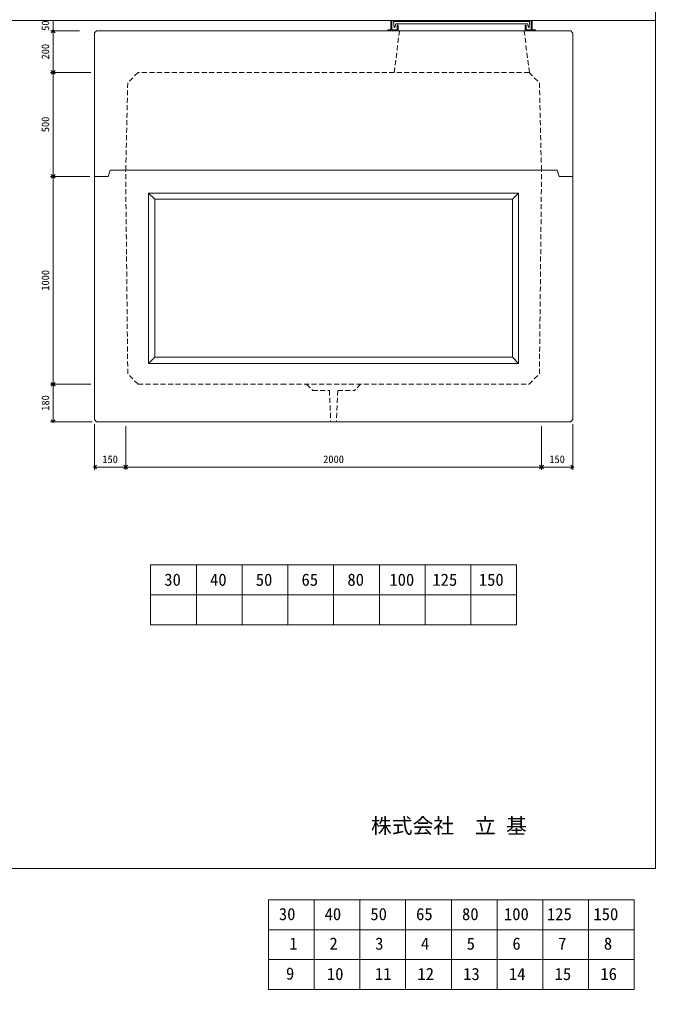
# Model space of a CAD drawing. Units: millimetres, scale not verified. Extents: x -9756 to 9755, y -4566 to 4566.
# Drawn here: x 6695 to 9755, y -4566 to 101 of the extents above; entities that cross this region are included whole.
import ezdxf
from ezdxf.enums import TextEntityAlignment as Align

# ---------------------------------------------------------------- set-up
doc = ezdxf.new("R2010")
doc.units = ezdxf.units.MM
doc.header["$LTSCALE"] = 20
doc.header["$PDMODE"] = 32
doc.header["$PDSIZE"] = 8
doc.linetypes.add('DASHED1', pattern=[1.8, 1.2, -0.6])
for name, color, linetype, lineweight in [('0-2_waku', 7, 'Continuous', 18), ('0-3_gaikei', 7, 'Continuous', 18), ('0-4_kakure', 7, 'DASHED1', 5), ('0-5_sunpou', 7, 'Continuous', 18), ('0-8_uchigawa', 6, 'Continuous', 18), ('0-A_futa', 3, 'Continuous', 18), ('0-B_GL', 4, 'Continuous', 18), ('0-D_文字１', 7, 'Continuous', 18), ('1-4_文字２', 7, 'Continuous', 5)]:
    doc.layers.add(name, color=color, linetype=linetype, lineweight=lineweight)
doc.styles.add('ＭＳ ゴシック', font='')
doc.styles.get('ＭＳ ゴシック').set_extended_font_data('MS Gothic')

# ---------------------------------------------------------------- blocks, each defined once
blk = doc.blocks.new('_Open90')
at = {"layer": '0-5_sunpou', "lineweight": 5}
blk.add_line((0, 0), (-1, 0), dxfattribs=at)
blk.add_lwpolyline([(-0.5, 0.5), (0, 0), (-0.5, -0.5)], dxfattribs=at)
blk = doc.blocks.new('200')
at = {"layer": '0-5_sunpou', "lineweight": 5}
for p, q in [((-25.58, -15.33), (-25.58, 148.67)), ((156.42, -33.33), (-38.58, -33.33)), ((141.42, -33.33), (-38.58, -33.33))]:
    blk.add_line(p, q, dxfattribs=at)
at = {"layer": '0-5_sunpou', "xscale": 18, "yscale": 18}
for p, rotation in [((-25.58, 166.67), 90), ((-25.58, -33.33), 270)]:
    blk.add_blockref('_Open90', p, dxfattribs=dict(at, rotation=rotation))
at = {"layer": '0-5_sunpou', "style": 'ＭＳ ゴシック'}
blk.add_text('200', height=36.66, rotation=90, dxfattribs=at).set_placement((-33.58, 29.17), align=Align.BOTTOM_LEFT)
blk = doc.blocks.new('500')
at = {"layer": '0-5_sunpou', "lineweight": 5}
for p, q in [((-18.87, 357), (-18.87, -107)), ((158.12, -125), (-31.88, -125)), ((148.12, -125), (-31.87, -125))]:
    blk.add_line(p, q, dxfattribs=at)
at = {"layer": '0-5_sunpou'}
blk.add_point((-18.87, -125), dxfattribs=at)
at = {"layer": '0-5_sunpou', "xscale": 18, "yscale": 18}
for p, rotation in [((-18.87, 375), 90), ((-18.87, -125), 270)]:
    blk.add_blockref('_Open90', p, dxfattribs=dict(at, rotation=rotation))
at = {"layer": '0-5_sunpou', "style": 'ＭＳ ゴシック'}
blk.add_text('500', height=36.66, rotation=90, dxfattribs=at).set_placement((-26.87, 87.5), align=Align.BOTTOM_LEFT)
blk = doc.blocks.new('1000')
at = {"layer": '0-5_sunpou', "lineweight": 5}
for p, q in [((-19.81, 732), (-19.81, -232)), ((162.19, -250), (-32.81, -250)), ((157.19, -250), (-32.81, -250))]:
    blk.add_line(p, q, dxfattribs=at)
at = {"layer": '0-5_sunpou'}
blk.add_point((-19.81, -250), dxfattribs=at)
at = {"layer": '0-5_sunpou', "xscale": 18, "yscale": 18}
for p, rotation in [((-19.81, 750), 90), ((-19.81, -250), 270)]:
    blk.add_blockref('_Open90', p, dxfattribs=dict(at, rotation=rotation))
at = {"layer": '0-5_sunpou', "style": 'ＭＳ ゴシック'}
blk.add_text('1000', height=36.66, rotation=90, dxfattribs=at).set_placement((-27.81, 200), align=Align.BOTTOM_LEFT)
blk = doc.blocks.new('180')
at = {"layer": '0-5_sunpou', "lineweight": 5}
for p, q in [((-15.8, 126), (-15.8, -18)), ((171.2, -36), (-28.8, -36))]:
    blk.add_line(p, q, dxfattribs=at)
at = {"layer": '0-5_sunpou'}
blk.add_point((-15.8, -36), dxfattribs=at)
at = {"layer": '0-5_sunpou', "xscale": 18, "yscale": 18}
for p, rotation in [((-15.8, 144), 90), ((-15.8, -36), 270)]:
    blk.add_blockref('_Open90', p, dxfattribs=dict(at, rotation=rotation))
at = {"layer": '0-5_sunpou', "style": 'ＭＳ ゴシック'}
blk.add_text('180', height=36.66, rotation=90, dxfattribs=at).set_placement((-23.8, 16.5), align=Align.BOTTOM_LEFT)
blk = doc.blocks.new('150')
at = {"layer": '0-5_sunpou', "lineweight": 5}
for p, q in [((-83.33, 174.17), (-83.33, -44.97)), ((66.67, 164.17), (66.67, -44.97)), ((66.67, 164.17), (66.67, -44.97)), ((48.67, -31.97), (-65.33, -31.97))]:
    blk.add_line(p, q, dxfattribs=at)
at = {"layer": '0-5_sunpou'}
blk.add_point((-83.33, -31.97), dxfattribs=at)
at = {"layer": '0-5_sunpou', "xscale": 18, "yscale": 18, "rotation": 180}
blk.add_blockref('_Open90', (-83.33, -31.97), dxfattribs=at)
at = {"layer": '0-5_sunpou', "xscale": 18, "yscale": 18}
blk.add_blockref('_Open90', (66.67, -31.97), dxfattribs=at)
at = {"layer": '0-5_sunpou', "style": 'ＭＳ ゴシック'}
blk.add_text('150', height=36.66, dxfattribs=at).set_placement((-45.83, -23.97), align=Align.BOTTOM_LEFT)
blk = doc.blocks.new('2000')
at = {"layer": '0-5_sunpou', "lineweight": 5}
for p, q in [((499.9, 172.25), (499.9, -36.89)), ((500, 172.25), (500, -36.89)), ((-1481.9, -23.89), (482, -23.89))]:
    blk.add_line(p, q, dxfattribs=at)
at = {"layer": '0-5_sunpou'}
blk.add_point((500, -23.89), dxfattribs=at)
at = {"layer": '0-5_sunpou', "xscale": 18, "yscale": 18, "rotation": 180}
blk.add_blockref('_Open90', (-1499.9, -23.89), dxfattribs=at)
at = {"layer": '0-5_sunpou', "xscale": 18, "yscale": 18}
blk.add_blockref('_Open90', (500, -23.89), dxfattribs=at)
at = {"layer": '0-5_sunpou', "style": 'ＭＳ ゴシック'}
blk.add_text('2000', height=36.66, dxfattribs=at).set_placement((-549.95, -15.89), align=Align.BOTTOM_LEFT)
blk = doc.blocks.new('1 50')
at = {"layer": '0-5_sunpou', "lineweight": 5}
for p, q in [((50.07, 188.71), (50.07, -30.43)), ((-82.13, -17.43), (32.07, -17.43))]:
    blk.add_line(p, q, dxfattribs=at)
at = {"layer": '0-5_sunpou'}
blk.add_point((50.07, -17.43), dxfattribs=at)
at = {"layer": '0-5_sunpou', "xscale": 18, "yscale": 18, "rotation": 180}
blk.add_blockref('_Open90', (-100.13, -17.43), dxfattribs=at)
at = {"layer": '0-5_sunpou', "xscale": 18, "yscale": 18}
blk.add_blockref('_Open90', (50.07, -17.43), dxfattribs=at)
at = {"layer": '0-5_sunpou', "style": 'ＭＳ ゴシック'}
blk.add_text('150', height=36.66, dxfattribs=at).set_placement((-62.53, -9.43), align=Align.BOTTOM_LEFT)

msp = doc.modelspace()

# ---------------------------------------------------------------- linework, layer by layer
at = {"layer": '0-2_waku'}
for p, q in [((9755.33, 4565.84), (9755.33, -3984.16)), ((7326.58, -2523.16), (7326.58, -2811.16)), ((7326.58, -2523.16), (7326.58, -2811.16)), ((7326.58, -2523.16), (7326.58, -2811.16)), ((7326.58, -2523.16), (7326.58, -2811.16)), ((7326.58, -2523.16), (9086.58, -2523.16)), ((7546.58, -2523.16), (7546.58, -2811.16)), ((7766.58, -2523.16), (7766.58, -2811.16)), ((7766.58, -2523.16), (7766.58, -2811.16)), ((7986.58, -2523.16), (7986.58, -2811.16)), ((8206.58, -2523.16), (8206.58, -2811.16)), ((8426.58, -2523.16), (8426.58, -2811.16)), ((8646.58, -2523.16), (8646.58, -2811.16)), ((8866.58, -2523.16), (8866.58, -2811.16)), ((9086.58, -2523.16), (9086.58, -2811.16)), ((7326.58, -2667.16), (9086.58, -2667.16)), ((7326.58, -2811.16), (9086.58, -2811.16)), ((7326.58, -2811.16), (9086.58, -2811.16)), ((-2484.67, -3984.16), (9755.33, -3984.16))]:
    msp.add_line(p, q, dxfattribs=at)
at = {"layer": '0-3_gaikei'}
for p, q in [((7066.23, 45.48), (7056.58, 35.84)), ((7056.58, 35.84), (7056.58, -654.16)), ((7067.08, 45.84), (7066.23, 45.48)), ((9346.08, 45.84), (7067.08, 45.84)), ((9346.08, 45.84), (9346.93, 45.48)), ((9346.93, 45.48), (9356.23, 36.19)), ((9356.23, 36.19), (9356.58, 35.34)), ((9356.58, -654.16), (9356.58, 35.34)), ((7121.58, -654.16), (7131.58, -624.16)), ((9281.58, -624.16), (9291.58, -654.16)), ((7056.58, -654.16), (7056.58, -1824.16)), ((7121.58, -654.16), (7056.58, -654.16)), ((9356.58, -654.16), (9291.58, -654.16)), ((9356.58, -1824.16), (9356.58, -654.16)), ((7056.58, -1824.16), (7066.58, -1834.16)), ((7066.58, -1834.16), (9346.58, -1834.16)), ((9356.58, -1824.16), (9346.58, -1834.16))]:
    msp.add_line(p, q, dxfattribs=at)
msp.add_lwpolyline([(9281.58, -624.16), (7132.08, -624.16), (7131.58, -624.66)], dxfattribs=at)
at = {"layer": '0-4_kakure'}
for p, q in [((8498.29, -154.87), (8523.29, 45.13)), ((9148.29, -154.87), (9123.29, 45.13)), ((7956.58, -154.16), (7266.58, -154.16)), ((9146.58, -154.16), (7956.58, -154.16)), ((7216.58, -1604.16), (7206.26, -624.16)), ((9196.58, -1604.16), (9206.9, -624.16)), ((7266.58, -1654.16), (7216.58, -1604.16)), ((7266.58, -1654.16), (7956.58, -1654.16)), ((8076.58, -1654.16), (8106.58, -1684.16)), ((8336.58, -1654.16), (8306.58, -1684.16)), ((8106.58, -1684.16), (8186.58, -1684.16)), ((8186.58, -1684.16), (8192.58, -1834.16)), ((8226.58, -1684.16), (8220.58, -1834.16)), ((8226.58, -1684.16), (8306.58, -1684.16))]:
    msp.add_line(p, q, dxfattribs=at)
for points in [[(7266.58, -154.16), (7216.58, -204.16), (7206.82, -624.16)], [(9146.58, -154.16), (9196.58, -204.16), (9206.34, -624.16)], [(7956.58, -1654.16), (9146.58, -1654.16), (9196.58, -1604.16)]]:
    msp.add_lwpolyline(points, dxfattribs=at)
at = {"layer": '0-5_sunpou', "lineweight": 5}
for p, q in [((6985.92, 96.19), (6844.58, 96.19)), ((6857.58, 96.19), (6857.58, 45.84)), ((6985.07, 45.84), (6844.58, 45.84))]:
    msp.add_line(p, q, dxfattribs=at)
at = {"layer": '0-5_sunpou'}
msp.add_point((6857.58, 45.84), dxfattribs=at)
at = {"layer": '0-8_uchigawa'}
for p, q in [((7316.58, -734.16), (8206.58, -734.16)), ((7316.58, -734.16), (7316.58, -1554.16)), ((7316.58, -734.16), (7346.58, -764.16)), ((8206.58, -734.16), (9096.58, -734.16)), ((9096.58, -734.16), (9066.58, -764.16)), ((9096.58, -734.16), (9096.58, -1554.16)), ((7346.58, -764.16), (8206.58, -764.16)), ((7346.58, -764.16), (7346.58, -1524.16)), ((7346.58, -764.16), (7346.58, -1524.16)), ((7356.58, -764.16), (8206.58, -764.16)), ((8206.58, -764.16), (9066.58, -764.16)), ((9066.58, -764.16), (9066.58, -1524.16)), ((9066.58, -764.16), (9066.58, -1524.16)), ((7316.58, -1554.16), (7346.58, -1524.16)), ((7346.58, -1524.16), (8206.58, -1524.16)), ((8206.58, -1524.16), (9066.58, -1524.16)), ((9066.58, -1524.16), (9096.58, -1554.16)), ((7316.58, -1554.16), (8206.58, -1554.16)), ((8206.58, -1554.16), (9096.58, -1554.16))]:
    msp.add_line(p, q, dxfattribs=at)
at = {"layer": '0-A_futa'}
for p, q in [((8482.43, 93.84), (8482.43, 50.84)), ((8484.43, 95.84), (8487.43, 95.84)), ((8487.43, 95.84), (8487.43, 50.84)), ((9157.43, 95.84), (9157.43, 50.84)), ((9157.43, 95.84), (9160.43, 95.84)), ((9162.43, 93.84), (9162.43, 50.84)), ((8467.43, 48.84), (8467.43, 47.84)), ((8469.43, 50.84), (8482.43, 50.84)), ((8487.43, 50.84), (8512.43, 50.84)), ((8495.24, 91.34), (9149.57, 91.34)), ((8495.24, 91.34), (8497.73, 61.34)), ((8497.73, 61.34), (8501.44, 61.34)), ((8505.76, 80.34), (8501.44, 61.34)), ((8505.76, 80.34), (9139.1, 80.34)), ((8512.43, 70.84), (8512.43, 50.84)), ((8514.43, 72.84), (8515.43, 72.84)), ((8517.43, 70.84), (8517.43, 45.84)), ((9127.43, 70.84), (9127.43, 45.84)), ((9130.43, 72.84), (9129.43, 72.84)), ((9132.43, 70.84), (9132.43, 50.84)), ((9157.43, 50.84), (9132.43, 50.84)), ((9139.1, 80.34), (9143.42, 61.34)), ((9147.32, 61.34), (9143.42, 61.34)), ((9149.57, 91.34), (9147.32, 61.34)), ((9175.43, 50.84), (9162.43, 50.84)), ((9177.43, 48.84), (9177.43, 47.84)), ((8522.43, 45.84), (8469.43, 45.84)), ((9127.43, 45.84), (9175.43, 45.84))]:
    msp.add_line(p, q, dxfattribs=at)
for centre, start, end in [((8484.43, 93.84), 90, 180), ((9160.43, 93.84), 0, 90), ((8469.43, 48.84), 90, 180), ((8469.43, 47.84), 180, 270), ((8514.43, 70.84), 90, 180), ((8515.43, 70.84), 0, 90), ((9129.43, 70.84), 90, 180), ((9130.43, 70.84), 0, 90), ((9175.43, 48.84), 0, 90), ((9175.43, 47.84), 270, 0)]:
    msp.add_arc(centre, 2, start, end, dxfattribs=at)
at = {"layer": '0-B_GL'}
msp.add_line((-2484.67, 96.19), (9755.33, 96.19), dxfattribs=at)
at = {"layer": '1-4_文字２'}
for p, q in [((7893.04, -4134.08), (7893.04, -4422.08)), ((7893.04, -4134.08), (7893.04, -4422.08)), ((7893.04, -4134.08), (7893.04, -4422.08)), ((7893.04, -4134.08), (7893.04, -4422.08)), ((7893.04, -4134.08), (9653.04, -4134.08)), ((7893.04, -4134.08), (7893.04, -4422.08)), ((7893.04, -4134.08), (7893.04, -4422.08)), ((7893.04, -4134.08), (7893.04, -4422.08)), ((7893.04, -4134.08), (7893.04, -4422.08)), ((7893.04, -4134.08), (9653.04, -4134.08)), ((8113.04, -4134.08), (8113.04, -4422.08)), ((8113.04, -4134.08), (8113.04, -4422.08)), ((8333.04, -4134.08), (8333.04, -4422.08)), ((8333.04, -4134.08), (8333.04, -4422.08)), ((8333.04, -4134.08), (8333.04, -4422.08)), ((8333.04, -4134.08), (8333.04, -4422.08)), ((8553.04, -4134.08), (8553.04, -4422.08)), ((8553.04, -4134.08), (8553.04, -4422.08)), ((8773.04, -4134.08), (8773.04, -4422.08)), ((8773.04, -4134.08), (8773.04, -4422.08)), ((8993.04, -4134.08), (8993.04, -4422.08)), ((8993.04, -4134.08), (8993.04, -4422.08)), ((9213.04, -4134.08), (9213.04, -4422.08)), ((9213.04, -4134.08), (9213.04, -4422.08)), ((9433.04, -4134.08), (9433.04, -4422.08)), ((9433.04, -4134.08), (9433.04, -4422.08)), ((9653.04, -4134.08), (9653.04, -4422.08)), ((9653.04, -4134.08), (9653.04, -4422.08)), ((7893.04, -4278.08), (9653.04, -4278.08)), ((7893.04, -4278.08), (9653.04, -4278.08)), ((7893.04, -4422.08), (9653.04, -4422.08)), ((7893.04, -4422.08), (9653.04, -4422.08)), ((7893.04, -4422.08), (7893.04, -4566.08)), ((7893.04, -4422.08), (7893.04, -4566.08)), ((7893.04, -4422.08), (7893.04, -4566.08)), ((7893.04, -4422.08), (7893.04, -4566.08)), ((7893.04, -4422.08), (9653.04, -4422.08)), ((7893.04, -4422.08), (7893.04, -4566.08)), ((7893.04, -4422.08), (7893.04, -4566.08)), ((7893.04, -4422.08), (7893.04, -4566.08)), ((7893.04, -4422.08), (7893.04, -4566.08)), ((7893.04, -4422.08), (9653.04, -4422.08)), ((8113.04, -4422.08), (8113.04, -4566.08)), ((8113.04, -4422.08), (8113.04, -4566.08)), ((8333.04, -4422.08), (8333.04, -4566.08)), ((8333.04, -4422.08), (8333.04, -4566.08)), ((8333.04, -4422.08), (8333.04, -4566.08)), ((8333.04, -4422.08), (8333.04, -4566.08)), ((8553.04, -4422.08), (8553.04, -4566.08)), ((8553.04, -4422.08), (8553.04, -4566.08)), ((8773.04, -4422.08), (8773.04, -4566.08)), ((8773.04, -4422.08), (8773.04, -4566.08)), ((8993.04, -4422.08), (8993.04, -4566.08)), ((8993.04, -4422.08), (8993.04, -4566.08)), ((9213.04, -4422.08), (9213.04, -4566.08)), ((9213.04, -4422.08), (9213.04, -4566.08)), ((9433.04, -4422.08), (9433.04, -4566.08)), ((9433.04, -4422.08), (9433.04, -4566.08)), ((9653.04, -4422.08), (9653.04, -4566.08)), ((9653.04, -4422.08), (9653.04, -4566.08)), ((7893.04, -4566.08), (9653.04, -4566.08)), ((7893.04, -4566.08), (9653.04, -4566.08))]:
    msp.add_line(p, q, dxfattribs=at)

# ---------------------------------------------------------------- block references
at = {"layer": '0-5_sunpou'}
for name, p in [('200', (6883.16, -120.83)), ('500', (6876.45, -529.16)), ('1000', (6877.39, -1404.16)), ('180', (6873.38, -1798.16)), ('150', (7139.91, -2020.34)), ('2000', (8706.48, -2028.41)), ('1 50', (9306.51, -2034.87))]:
    msp.add_blockref(name, p, dxfattribs=at)

# ---------------------------------------------------------------- texts
at = {"layer": '0-5_sunpou', "style": 'ＭＳ ゴシック'}
msp.add_text('50', height=36.66, rotation=90, dxfattribs=at).set_placement((6849.58, 46.01), align=Align.BOTTOM_LEFT)
at = {"layer": '0-D_文字１', "style": 'ＭＳ ゴシック'}
for s, height, p in [('30', 58.65, (7392.18, -2641.15)), ('40', 58.65, (7612.18, -2641.15)), ('50', 58.65, (7832.18, -2641.15)), ('65', 58.65, (8052.18, -2641.15)), ('80', 58.65, (8273, -2641.15)), ('100', 58.65, (8474.74, -2641.15)), ('125', 58.65, (8681.52, -2641.15)), ('150', 58.65, (8905.05, -2641.15)), ('株式会社\u3000立 基 ', 73.31, (8386.14, -3836.88))]:
    msp.add_text(s, height=height, dxfattribs=at).set_placement(p, align=Align.BOTTOM_LEFT)
at = {"layer": '1-4_文字２', "style": 'ＭＳ ゴシック'}
for s, p in [('30', (7943.34, -4249.71)), ('30', (7943.34, -4249.71)), ('40', (8163.34, -4249.71)), ('40', (8163.34, -4249.71)), ('50', (8383.34, -4249.71)), ('50', (8383.34, -4249.71)), ('65', (8603.34, -4249.71)), ('65', (8603.34, -4249.71)), ('80', (8824.16, -4249.71)), ('80', (8824.16, -4249.71)), ('100', (9025.9, -4249.71)), ('100', (9025.9, -4249.71)), ('125', (9232.68, -4249.71)), ('125', (9232.68, -4249.71)), ('150', (9456.21, -4249.71)), ('150', (9456.21, -4249.71)), ('1', (7993.64, -4391.78)), ('2', (8186.51, -4391.78)), ('3', (8406.51, -4391.78)), ('4', (8626.51, -4391.78)), ('5', (8846.51, -4391.78)), ('6', (9066.51, -4391.78)), ('7', (9286.51, -4391.78)), ('8', (9506.51, -4391.78)), ('9', (7977.5, -4535.78)), ('10', (8174.33, -4537.71)), ('11', (8405.33, -4537.71)), ('12', (8609.74, -4537.71)), ('13', (8829.74, -4537.71)), ('14', (9049.74, -4537.71)), ('15', (9269.74, -4537.71)), ('16', (9489.74, -4537.71))]:
    msp.add_text(s, height=58.65, dxfattribs=at).set_placement(p, align=Align.BOTTOM_LEFT)

doc.saveas('drawing.dxf')
